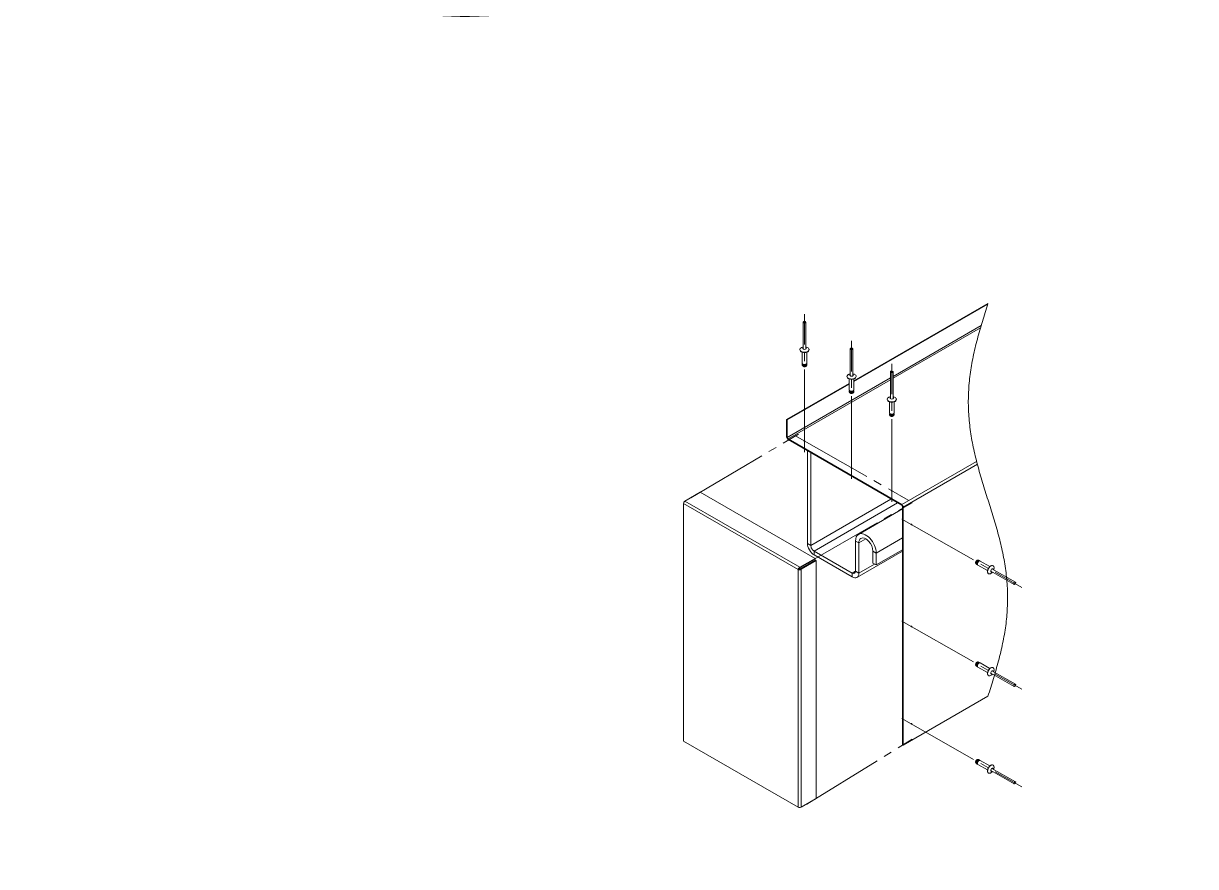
# Model space of a CAD drawing. Header units: millimetres. Extents: x 0 to 3360, y 0 to 297.
# Drawn here: x 2934.7 to 3147.3, y 0 to 153 of the extents above; entities that cross this region are included whole.
import ezdxf

# ---------------------------------------------------------------- set-up
doc = ezdxf.new("R2010")
doc.units = ezdxf.units.MM
for name, pattern in [('K5LT_AXLED', [19.5, 15, -1.5, 1.5, -1.5]), ('K5LT_THIN', [0]), ('K5LT_THIN_INCLUDED_TO_HATCHING', [0])]:
    doc.linetypes.add(name, pattern=pattern)
doc.layers.add('Системный слой', color=7, linetype='Continuous')

# ---------------------------------------------------------------- blocks, each defined once
blk = doc.blocks.new('U597')
at = {"layer": 'Системный слой', "color": 7, "linetype": 'K5LT_THIN_INCLUDED_TO_HATCHING', "lineweight": 18}
for p, q in [((3057.47, 67.91), (3054.72, 66.32)), ((3078.31, 55.88), (3057.47, 67.91)), ((3054.47, 65.88), (3054.47, 22.78)), ((3075.56, 54.29), (3078.31, 55.88)), ((3075.56, 54.17), (3078.31, 55.76)), ((3075.66, 53.99), (3078.41, 55.58)), ((3075.77, 53.93), (3078.52, 55.52)), ((3078.31, 55.88), (3078.31, 55.76)), ((3078.52, 55.52), (3078.41, 55.58)), ((3078.52, 12.37), (3078.52, 55.52)), ((3075.36, 53.94), (3075.26, 53.88)), ((3075.56, 54.29), (3075.56, 54.17)), ((3075.77, 53.93), (3075.66, 53.99)), ((3054.47, 22.78), (3075.26, 10.78)), ((3075.77, 10.78), (3078.52, 12.37))]:
    blk.add_line(p, q, dxfattribs=at)
at = {"layer": 'Системный слой', "color": 7, "linetype": 'K5LT_THIN', "lineweight": 18}
for p, q in [((3075.56, 54.29), (3054.72, 66.32)), ((3075.26, 53.88), (3054.47, 65.88)), ((3075.26, 10.78), (3075.26, 53.88)), ((3075.77, 10.78), (3075.77, 53.93))]:
    blk.add_line(p, q, dxfattribs=at)
at = {"layer": 'Системный слой', "color": 7, "linetype": 'K5LT_THIN_INCLUDED_TO_HATCHING', "lineweight": 18}
for centre, major_axis in [((3054.72, 66.03), (-0.181, -0.313)), ((3075.51, 10.93), (0.361, 0))]:
    blk.add_ellipse(centre, major_axis=major_axis, ratio=0.57735, start_param=3.926991, end_param=5.497787, dxfattribs=at)
for points, knots in [([(3075.56, 54.29), (3075.54, 54.29), (3075.52, 54.27), (3075.48, 54.25), (3075.45, 54.22), (3075.41, 54.19), (3075.38, 54.16), (3075.35, 54.12), (3075.33, 54.08), (3075.31, 54.04), (3075.29, 54), (3075.27, 53.96), (3075.26, 53.92), (3075.26, 53.89), (3075.26, 53.88)], [0, 0, 0, 0, 1.444381, 2.478994, 3.719783, 4.956406, 6.186573, 7.405934, 8.633938, 9.874971, 11.142045, 12.400584, 13.525111, 15, 15, 15, 15]), ([(3075.26, 53.88), (3075.27, 53.87), (3075.29, 53.86), (3075.33, 53.85), (3075.37, 53.84), (3075.42, 53.84), (3075.46, 53.84), (3075.51, 53.84), (3075.55, 53.85), (3075.6, 53.85), (3075.65, 53.87), (3075.69, 53.88), (3075.73, 53.9), (3075.75, 53.92), (3075.77, 53.93)], [0, 0, 0, 0, 1.444381, 2.478994, 3.719783, 4.956406, 6.186573, 7.405934, 8.633938, 9.874971, 11.142045, 12.400584, 13.525111, 15, 15, 15, 15]), ([(3075.56, 54.17), (3075.54, 54.17), (3075.53, 54.16), (3075.5, 54.14), (3075.48, 54.12), (3075.45, 54.1), (3075.43, 54.07), (3075.4, 54.04), (3075.38, 54.01), (3075.37, 53.97), (3075.36, 53.95), (3075.36, 53.94)], [0, 0, 0, 0, 1.457306, 2.103061, 3.391556, 4.816383, 5.723011, 7.393267, 8.831841, 10.330033, 12, 12, 12, 12]), ([(3075.36, 53.94), (3075.37, 53.93), (3075.39, 53.93), (3075.41, 53.92), (3075.44, 53.92), (3075.47, 53.92), (3075.51, 53.93), (3075.55, 53.93), (3075.59, 53.95), (3075.63, 53.96), (3075.65, 53.98), (3075.66, 53.99)], [0, 0, 0, 0, 1.457306, 2.103061, 3.391556, 4.816383, 5.723011, 7.393267, 8.831841, 10.330033, 12, 12, 12, 12])]:
    blk.add_open_spline(points, degree=3, knots=knots, dxfattribs=at)
blk = doc.blocks.new('U599')
at = {"layer": 'Системный слой', "color": 7, "linetype": 'K5LT_THIN_INCLUDED_TO_HATCHING', "lineweight": 18}
for p, q in [((3109.53, 101.7), (3109.66, 102.1)), ((3109.66, 102.1), (3109.69, 102.18)), ((3108.91, 99.7), (3109.04, 100.1)), ((3109.04, 100.1), (3109.16, 100.5)), ((3109.16, 100.5), (3109.28, 100.9)), ((3109.28, 100.9), (3109.41, 101.3)), ((3109.41, 101.3), (3109.53, 101.7)), ((3108.31, 97.7), (3108.43, 98.1)), ((3108.43, 98.1), (3108.55, 98.5)), ((3108.55, 98.5), (3108.67, 98.9)), ((3108.67, 98.9), (3108.79, 99.3)), ((3108.79, 99.3), (3108.91, 99.7)), ((3107.65, 95.3), (3107.76, 95.7)), ((3107.76, 95.7), (3107.87, 96.1)), ((3107.87, 96.1), (3107.97, 96.5)), ((3107.97, 96.5), (3108.09, 96.9)), ((3108.09, 96.9), (3108.2, 97.3)), ((3108.2, 97.3), (3108.31, 97.7)), ((3107.17, 93.3), (3107.26, 93.7)), ((3107.26, 93.7), (3107.36, 94.1)), ((3107.36, 94.1), (3107.45, 94.5)), ((3107.45, 94.5), (3107.55, 94.9)), ((3107.55, 94.9), (3107.65, 95.3)), ((3106.77, 91.3), (3106.84, 91.7)), ((3106.84, 91.7), (3106.92, 92.1)), ((3106.92, 92.1), (3107, 92.5)), ((3107, 92.5), (3107.08, 92.9)), ((3107.08, 92.9), (3107.17, 93.3)), ((3106.45, 89.3), (3106.51, 89.7)), ((3106.51, 89.7), (3106.57, 90.1)), ((3106.57, 90.1), (3106.63, 90.5)), ((3106.63, 90.5), (3106.7, 90.9)), ((3106.7, 90.9), (3106.77, 91.3)), ((3106.21, 86.9), (3106.24, 87.3)), ((3106.24, 87.3), (3106.28, 87.7)), ((3106.28, 87.7), (3106.31, 88.1)), ((3106.31, 88.1), (3106.36, 88.5)), ((3106.36, 88.5), (3106.4, 88.9)), ((3106.4, 88.9), (3106.45, 89.3)), ((3106.13, 85.3), (3106.15, 85.7)), ((3106.13, 84.9), (3106.13, 85.3)), ((3106.15, 85.7), (3106.16, 86.1)), ((3106.16, 86.1), (3106.19, 86.5)), ((3106.19, 86.5), (3106.21, 86.9)), ((3106.12, 84.5), (3106.13, 84.9)), ((3106.12, 84.1), (3106.12, 84.5)), ((3106.13, 83.7), (3106.12, 84.1)), ((3106.14, 83.3), (3106.13, 83.7)), ((3106.15, 82.9), (3106.14, 83.3)), ((3106.17, 82.5), (3106.15, 82.9)), ((3106.19, 82.1), (3106.17, 82.5)), ((3106.22, 81.7), (3106.19, 82.1)), ((3106.25, 81.3), (3106.22, 81.7)), ((3106.29, 80.9), (3106.25, 81.3)), ((3106.33, 80.5), (3106.29, 80.9)), ((3106.37, 80.1), (3106.33, 80.5)), ((3106.42, 79.7), (3106.37, 80.1)), ((3106.47, 79.3), (3106.42, 79.7)), ((3106.53, 78.9), (3106.47, 79.3)), ((3106.59, 78.5), (3106.53, 78.9)), ((3106.65, 78.1), (3106.59, 78.5)), ((3106.72, 77.7), (3106.65, 78.1)), ((3106.79, 77.3), (3106.72, 77.7)), ((3106.87, 76.9), (3106.79, 77.3)), ((3106.94, 76.5), (3106.87, 76.9)), ((3107.03, 76.1), (3106.94, 76.5)), ((3107.11, 75.7), (3107.03, 76.1)), ((3107.2, 75.3), (3107.11, 75.7)), ((3107.29, 74.9), (3107.2, 75.3)), ((3107.39, 74.5), (3107.29, 74.9)), ((3107.48, 74.1), (3107.39, 74.5)), ((3107.58, 73.7), (3107.48, 74.1)), ((3107.69, 73.3), (3107.58, 73.7)), ((3107.79, 72.9), (3107.69, 73.3)), ((3107.9, 72.5), (3107.79, 72.9)), ((3108.01, 72.1), (3107.9, 72.5)), ((3108.12, 71.7), (3108.01, 72.1)), ((3108.23, 71.3), (3108.12, 71.7)), ((3108.35, 70.9), (3108.23, 71.3)), ((3108.47, 70.5), (3108.35, 70.9)), ((3108.59, 70.1), (3108.47, 70.5)), ((3108.71, 69.7), (3108.59, 70.1)), ((3108.83, 69.3), (3108.71, 69.7)), ((3108.95, 68.9), (3108.83, 69.3)), ((3109.07, 68.5), (3108.95, 68.9)), ((3109.2, 68.1), (3109.07, 68.5)), ((3109.32, 67.7), (3109.2, 68.1)), ((3109.45, 67.3), (3109.32, 67.7)), ((3109.57, 66.9), (3109.45, 67.3)), ((3109.7, 66.5), (3109.57, 66.9)), ((3109.83, 66.1), (3109.7, 66.5)), ((3109.95, 65.7), (3109.83, 66.1)), ((3110.08, 65.3), (3109.95, 65.7)), ((3110.2, 64.9), (3110.08, 65.3)), ((3110.32, 64.5), (3110.2, 64.9)), ((3110.45, 64.1), (3110.32, 64.5)), ((3110.57, 63.7), (3110.45, 64.1)), ((3110.69, 63.3), (3110.57, 63.7)), ((3110.81, 62.9), (3110.69, 63.3)), ((3110.93, 62.5), (3110.81, 62.9)), ((3111.05, 62.1), (3110.93, 62.5)), ((3111.16, 61.7), (3111.05, 62.1)), ((3111.28, 61.3), (3111.16, 61.7)), ((3111.39, 60.9), (3111.28, 61.3)), ((3111.5, 60.5), (3111.39, 60.9)), ((3111.6, 60.1), (3111.5, 60.5)), ((3111.71, 59.7), (3111.6, 60.1)), ((3111.81, 59.3), (3111.71, 59.7)), ((3111.91, 58.9), (3111.81, 59.3)), ((3112.01, 58.5), (3111.91, 58.9)), ((3112.1, 58.1), (3112.01, 58.5)), ((3112.19, 57.7), (3112.1, 58.1)), ((3112.28, 57.3), (3112.19, 57.7)), ((3112.36, 56.9), (3112.28, 57.3)), ((3112.44, 56.5), (3112.36, 56.9)), ((3112.52, 56.1), (3112.44, 56.5)), ((3112.6, 55.7), (3112.52, 56.1)), ((3112.67, 55.3), (3112.6, 55.7)), ((3112.73, 54.9), (3112.67, 55.3)), ((3112.8, 54.5), (3112.73, 54.9)), ((3112.86, 54.1), (3112.8, 54.5)), ((3112.91, 53.7), (3112.86, 54.1)), ((3112.96, 53.3), (3112.91, 53.7)), ((3113.01, 52.9), (3112.96, 53.3)), ((3113.05, 52.5), (3113.01, 52.9)), ((3113.09, 52.1), (3113.05, 52.5)), ((3113.13, 51.7), (3113.09, 52.1)), ((3113.16, 51.3), (3113.13, 51.7)), ((3113.18, 50.9), (3113.16, 51.3)), ((3113.21, 50.5), (3113.18, 50.9)), ((3113.22, 50.1), (3113.21, 50.5)), ((3113.24, 49.7), (3113.22, 50.1)), ((3113.25, 49.3), (3113.24, 49.7)), ((3113.25, 48.9), (3113.25, 49.3)), ((3113.18, 46.5), (3113.2, 46.9)), ((3113.2, 46.9), (3113.22, 47.3)), ((3113.22, 47.3), (3113.24, 47.7)), ((3113.24, 47.7), (3113.25, 48.1)), ((3113.25, 48.5), (3113.25, 48.9)), ((3113.25, 48.1), (3113.25, 48.5)), ((3113.01, 44.5), (3113.05, 44.9)), ((3113.05, 44.9), (3113.09, 45.3)), ((3113.09, 45.3), (3113.12, 45.7)), ((3113.12, 45.7), (3113.16, 46.1)), ((3113.16, 46.1), (3113.18, 46.5)), ((3112.73, 42.5), (3112.79, 42.9)), ((3112.79, 42.9), (3112.85, 43.3)), ((3112.85, 43.3), (3112.91, 43.7)), ((3112.91, 43.7), (3112.96, 44.1)), ((3112.96, 44.1), (3113.01, 44.5)), ((3112.27, 40.1), (3112.35, 40.5)), ((3112.35, 40.5), (3112.44, 40.9)), ((3112.44, 40.9), (3112.51, 41.3)), ((3112.51, 41.3), (3112.59, 41.7)), ((3112.59, 41.7), (3112.66, 42.1)), ((3112.66, 42.1), (3112.73, 42.5)), ((3111.8, 38.1), (3111.9, 38.5)), ((3111.9, 38.5), (3112, 38.9)), ((3112, 38.9), (3112.09, 39.3)), ((3112.09, 39.3), (3112.18, 39.7)), ((3112.18, 39.7), (3112.27, 40.1)), ((3111.26, 36.1), (3111.37, 36.5)), ((3111.37, 36.5), (3111.48, 36.9)), ((3111.48, 36.9), (3111.59, 37.3)), ((3111.59, 37.3), (3111.7, 37.7)), ((3111.7, 37.7), (3111.8, 38.1)), ((3110.56, 33.7), (3110.68, 34.1)), ((3110.68, 34.1), (3110.8, 34.5)), ((3110.8, 34.5), (3110.92, 34.9)), ((3110.92, 34.9), (3111.03, 35.3)), ((3111.03, 35.3), (3111.15, 35.7)), ((3111.15, 35.7), (3111.26, 36.1)), ((3109.94, 31.7), (3110.06, 32.1)), ((3110.06, 32.1), (3110.19, 32.5)), ((3110.19, 32.5), (3110.31, 32.9)), ((3110.31, 32.9), (3110.43, 33.3)), ((3110.43, 33.3), (3110.56, 33.7)), ((3109.69, 30.9), (3109.81, 31.3)), ((3109.81, 31.3), (3109.94, 31.7))]:
    blk.add_line(p, q, dxfattribs=at)
blk = doc.blocks.new('U598')
at = {"layer": 'Системный слой', "color": 7, "linetype": 'K5LT_THIN_INCLUDED_TO_HATCHING', "lineweight": 18}
for p, q in [((3085.36, 88.14), (3109.69, 102.18)), ((3085.36, 88.02), (3109.64, 102.03)), ((3073.15, 81.09), (3084.51, 87.65)), ((3073.26, 81.03), (3084.51, 87.53)), ((3073.15, 77.91), (3073.15, 81.09)), ((3073.15, 81.09), (3073.26, 81.03)), ((3073.26, 77.85), (3073.26, 81.03)), ((3094.04, 65.67), (3073.41, 77.59)), ((3094.04, 65.55), (3073.41, 77.47)), ((3094.19, 22.07), (3094.19, 65.29)), ((3094.3, 22.01), (3094.3, 65.23)), ((3094.3, 22.01), (3109.69, 30.9)), ((3094.3, 22.01), (3094.19, 22.07))]:
    blk.add_line(p, q, dxfattribs=at)
at = {"layer": 'Системный слой', "color": 7, "linetype": 'K5LT_THIN', "lineweight": 18}
for p, q in [((3092.47, 88.94), (3108.45, 98.17)), ((3092.47, 88.59), (3108.33, 97.75)), ((3073.26, 77.85), (3092, 88.67)), ((3073.41, 77.59), (3092, 88.32)), ((3073.15, 77.91), (3073.26, 77.85)), ((3073.41, 77.59), (3073.41, 77.47)), ((3094.04, 65.67), (3107.63, 73.52)), ((3094.3, 65.23), (3107.76, 73)), ((3094.04, 65.55), (3094.04, 65.67)), ((3094.3, 65.23), (3094.19, 65.29))]:
    blk.add_line(p, q, dxfattribs=at)
at = {"layer": 'Системный слой', "color": 7, "linetype": 'K5LT_THIN_INCLUDED_TO_HATCHING', "lineweight": 18}
for centre, major_axis, start_param, end_param in [((3073.41, 77.76), (0.181, -0.313), 3.926991, 5.497787), ((3073.41, 77.76), (0.106, -0.184), 3.926991, 5.497787), ((3094.04, 65.38), (0.181, -0.313), 0.785398, 2.356194), ((3094.04, 65.38), (0.106, -0.184), 0.785398, 2.356194)]:
    blk.add_ellipse(centre, major_axis=major_axis, ratio=0.57735, start_param=start_param, end_param=end_param, dxfattribs=at)
at = {"layer": 'Системный слой'}
blk.add_blockref('U599', (0, 0), dxfattribs=at)
blk = doc.blocks.new('U601')
at = {"layer": 'Системный слой', "color": 7, "linetype": 'K5LT_THIN_INCLUDED_TO_HATCHING', "lineweight": 18}
for p, q in [((3076.17, 98.79), (3076.17, 93.89)), ((3076.64, 98.79), (3076.64, 93.89)), ((3075.58, 93.79), (3075.58, 93.75)), ((3077.24, 93.79), (3077.24, 93.75)), ((3075.98, 93.34), (3075.98, 91.32)), ((3076.83, 93.34), (3076.83, 91.32)), ((3075.98, 91.15), (3075.98, 91.06)), ((3076.83, 91.15), (3076.83, 91.06))]:
    blk.add_line(p, q, dxfattribs=at)
for start, end in [(100.8741, 114.4301), (65.5699, 79.1259)]:
    blk.add_arc((3076.41, 93.04), 1.24, start, end, dxfattribs=at)
for centre, major_axis, start_param, end_param in [((3076.41, 98.79), (-0.234, 0), 5.497787, 6.283185), ((3076.41, 98.79), (-0.234, 0), 0, 3.141593), ((3076.41, 98.79), (-0.234, 0), 3.141593, 5.497787), ((3076.41, 93.79), (-0.829, 0), 5.497787, 6.283185), ((3076.41, 93.79), (-0.829, 0), 0, 3.141593), ((3076.41, 93.75), (-0.829, 0), 0, 3.141593), ((3076.41, 93.79), (-0.829, 0), -0.904161, -0.785398), ((3076.41, 94.01), (-0.319, 0), 5.535601, 6.283185), ((3076.41, 94.01), (-0.319, 0), 0, 3.141593), ((3076.41, 94.01), (-0.319, 0), 3.141593, 3.889177), ((3076.41, 93.79), (-0.829, 0), 3.141593, 4.045754), ((3076.41, 91.32), (-0.425, 0), 0, 3.141593)]:
    blk.add_ellipse(centre, major_axis=major_axis, ratio=0.57735, start_param=start_param, end_param=end_param, dxfattribs=at)
at = {"layer": 'Системный слой', "color": 7, "linetype": 'K5LT_THIN', "lineweight": 18}
for centre, major_axis, start_param, end_param in [((3076.41, 91.15), (-0.425, 0), 0, 3.141593), ((3076.41, 91.06), (-0.425, 0), 0, 3.141593), ((3076.41, 91.24), (-0.319, 0), 0.630137, 2.511455)]:
    blk.add_ellipse(centre, major_axis=major_axis, ratio=0.57735, start_param=start_param, end_param=end_param, dxfattribs=at)
at = {"layer": 'Системный слой', "color": 7, "linetype": 'K5LT_THIN_INCLUDED_TO_HATCHING', "lineweight": 18}
for points, knots in [([(3076.01, 91.25), (3076, 91.24), (3075.99, 91.22), (3075.99, 91.19), (3075.98, 91.17), (3075.98, 91.15)], [0, 0, 0, 0, 1.695149, 3.193439, 6, 6, 6, 6]), ([(3076.83, 91.06), (3076.83, 91.05), (3076.83, 91.02), (3076.83, 90.99), (3076.81, 90.95), (3076.8, 90.91), (3076.78, 90.88), (3076.76, 90.84), (3076.73, 90.81), (3076.71, 90.79), (3076.68, 90.76), (3076.64, 90.74), (3076.58, 90.71), (3076.5, 90.69), (3076.42, 90.68), (3076.37, 90.68), (3076.34, 90.69), (3076.29, 90.7), (3076.25, 90.71), (3076.21, 90.73), (3076.18, 90.74), (3076.16, 90.75), (3076.13, 90.77), (3076.1, 90.8), (3076.08, 90.82), (3076.06, 90.84), (3076.04, 90.87), (3076.02, 90.91), (3076, 90.94), (3075.99, 90.98), (3075.98, 91.02), (3075.98, 91.05), (3075.98, 91.06)], [0, 0, 0, 0, 1.025966, 2.051173, 3.075696, 4.0987, 5.119111, 6.135193, 7.144569, 8.144206, 9.13076, 10.101272, 11.054039, 14.723992, 16.550113, 17.487815, 18.404681, 19.226073, 21.039571, 21.874152, 22.536722, 23.317767, 24.279016, 25.240266, 26.094152, 26.730662, 27.738905, 28.754142, 29.773945, 30.796559, 31.820818, 33, 33, 33, 33]), ([(3076.81, 91.25), (3076.81, 91.24), (3076.82, 91.23), (3076.83, 91.21), (3076.83, 91.18), (3076.83, 91.16), (3076.83, 91.15)], [0, 0, 0, 0, 0.900769, 2.679798, 4.410277, 7, 7, 7, 7])]:
    blk.add_open_spline(points, degree=3, knots=knots, dxfattribs=at)
blk = doc.blocks.new('U600')
at = {"layer": 'Системный слой', "color": 30, "linetype": 'K5LT_AXLED', "lineweight": 18, "true_color": 0xff8000}
blk.add_line((3076.41, 75.19), (3076.41, 100.24), dxfattribs=at)
at = {"layer": 'Системный слой'}
blk.add_point((3076.41, 77.19), dxfattribs=at)
blk.add_blockref('U601', (0, 0), dxfattribs=at)
blk = doc.blocks.new('U603')
at = {"layer": 'Системный слой', "color": 7, "linetype": 'K5LT_THIN_INCLUDED_TO_HATCHING', "lineweight": 18}
for p, q in [((3084.71, 93.93), (3084.71, 89.03)), ((3085.17, 93.93), (3085.17, 89.03)), ((3084.11, 88.93), (3084.11, 88.9)), ((3084.51, 88.48), (3084.51, 86.47)), ((3085.36, 88.48), (3085.36, 86.47)), ((3085.77, 88.93), (3085.77, 88.9)), ((3084.51, 86.29), (3084.51, 86.21)), ((3085.36, 86.29), (3085.36, 86.21))]:
    blk.add_line(p, q, dxfattribs=at)
for start, end in [(100.8741, 114.4301), (65.5699, 79.1259)]:
    blk.add_arc((3084.94, 88.18), 1.24, start, end, dxfattribs=at)
for centre, major_axis, start_param, end_param in [((3084.94, 93.93), (-0.234, 0), 5.497787, 6.283185), ((3084.94, 93.93), (-0.234, 0), 0, 3.141593), ((3084.94, 93.93), (-0.234, 0), 3.141593, 5.497787), ((3084.94, 88.93), (-0.829, 0), 5.497787, 6.283185), ((3084.94, 88.93), (-0.829, 0), 0, 3.141593), ((3084.94, 88.9), (-0.829, 0), 0, 3.141593), ((3084.94, 88.93), (-0.829, 0), -0.904161, -0.785398), ((3084.94, 89.16), (-0.319, 0), 5.535601, 6.283185), ((3084.94, 89.16), (-0.319, 0), 0, 3.141593), ((3084.94, 89.16), (-0.319, 0), 3.141593, 3.889177), ((3084.94, 88.93), (-0.829, 0), 3.141593, 4.045754), ((3084.94, 86.47), (-0.425, 0), 0, 3.141593)]:
    blk.add_ellipse(centre, major_axis=major_axis, ratio=0.57735, start_param=start_param, end_param=end_param, dxfattribs=at)
at = {"layer": 'Системный слой', "color": 7, "linetype": 'K5LT_THIN', "lineweight": 18}
for centre, major_axis, start_param, end_param in [((3084.94, 86.29), (-0.425, 0), 0, 3.141593), ((3084.94, 86.21), (-0.425, 0), 0, 3.141593), ((3084.94, 86.38), (-0.319, 0), 0.630137, 2.511455)]:
    blk.add_ellipse(centre, major_axis=major_axis, ratio=0.57735, start_param=start_param, end_param=end_param, dxfattribs=at)
at = {"layer": 'Системный слой', "color": 7, "linetype": 'K5LT_THIN_INCLUDED_TO_HATCHING', "lineweight": 18}
for points, knots in [([(3084.54, 86.39), (3084.53, 86.38), (3084.53, 86.36), (3084.52, 86.33), (3084.51, 86.31), (3084.51, 86.29)], [0, 0, 0, 0, 1.695149, 3.193439, 6, 6, 6, 6]), ([(3085.36, 86.21), (3085.36, 86.19), (3085.36, 86.17), (3085.36, 86.13), (3085.35, 86.09), (3085.33, 86.05), (3085.31, 86.02), (3085.29, 85.99), (3085.27, 85.96), (3085.24, 85.93), (3085.21, 85.91), (3085.18, 85.89), (3085.11, 85.85), (3085.03, 85.83), (3084.95, 85.82), (3084.9, 85.83), (3084.87, 85.83), (3084.82, 85.84), (3084.78, 85.85), (3084.74, 85.87), (3084.71, 85.88), (3084.69, 85.9), (3084.66, 85.92), (3084.63, 85.94), (3084.61, 85.96), (3084.59, 85.99), (3084.57, 86.01), (3084.55, 86.05), (3084.54, 86.08), (3084.52, 86.12), (3084.52, 86.16), (3084.51, 86.19), (3084.51, 86.21)], [0, 0, 0, 0, 1.025966, 2.051173, 3.075696, 4.0987, 5.119111, 6.135193, 7.144569, 8.144206, 9.13076, 10.101272, 11.054039, 14.723992, 16.550113, 17.487815, 18.404681, 19.226073, 21.039571, 21.874152, 22.536722, 23.317767, 24.279016, 25.240266, 26.094152, 26.730662, 27.738905, 28.754142, 29.773945, 30.796559, 31.820818, 33, 33, 33, 33]), ([(3085.34, 86.39), (3085.34, 86.38), (3085.35, 86.37), (3085.36, 86.35), (3085.36, 86.32), (3085.36, 86.3), (3085.36, 86.29)], [0, 0, 0, 0, 0.900769, 2.679798, 4.410277, 7, 7, 7, 7])]:
    blk.add_open_spline(points, degree=3, knots=knots, dxfattribs=at)
blk = doc.blocks.new('U602')
at = {"layer": 'Системный слой', "color": 30, "linetype": 'K5LT_AXLED', "lineweight": 18, "true_color": 0xff8000}
blk.add_line((3084.94, 70.34), (3084.94, 95.38), dxfattribs=at)
at = {"layer": 'Системный слой'}
blk.add_point((3084.94, 72.34), dxfattribs=at)
blk.add_blockref('U603', (0, 0), dxfattribs=at)
blk = doc.blocks.new('U605')
at = {"layer": 'Системный слой', "color": 7, "linetype": 'K5LT_THIN_INCLUDED_TO_HATCHING', "lineweight": 18}
for p, q in [((3092, 89.77), (3092, 84.88)), ((3092.47, 89.77), (3092.47, 84.88)), ((3091.41, 84.78), (3091.41, 84.74)), ((3091.81, 84.33), (3091.81, 82.31)), ((3092.66, 84.33), (3092.66, 82.31)), ((3093.06, 84.78), (3093.06, 84.74)), ((3091.81, 82.14), (3091.81, 82.05)), ((3092.66, 82.14), (3092.66, 82.05))]:
    blk.add_line(p, q, dxfattribs=at)
for start, end in [(100.8741, 114.4301), (65.5699, 79.1259)]:
    blk.add_arc((3092.24, 84.02), 1.24, start, end, dxfattribs=at)
for centre, major_axis, start_param, end_param in [((3092.24, 89.77), (-0.234, 0), 5.497787, 6.283185), ((3092.24, 89.77), (-0.234, 0), 0, 3.141593), ((3092.24, 89.77), (-0.234, 0), 3.141593, 5.497787), ((3092.24, 84.78), (-0.829, 0), 5.497787, 6.283185), ((3092.24, 84.78), (-0.829, 0), -0.904161, -0.785398), ((3092.24, 85), (-0.319, 0), 5.535601, 6.283185), ((3092.24, 85), (-0.319, 0), 3.141593, 3.889177), ((3092.24, 84.78), (-0.829, 0), 3.141593, 4.045754), ((3092.24, 84.78), (-0.829, 0), 0, 3.141593), ((3092.24, 84.74), (-0.829, 0), 0, 3.141593), ((3092.24, 85), (-0.319, 0), 0, 3.141593), ((3092.24, 82.31), (-0.425, 0), 0, 3.141593)]:
    blk.add_ellipse(centre, major_axis=major_axis, ratio=0.57735, start_param=start_param, end_param=end_param, dxfattribs=at)
at = {"layer": 'Системный слой', "color": 7, "linetype": 'K5LT_THIN', "lineweight": 18}
for centre, major_axis, start_param, end_param in [((3092.24, 82.14), (-0.425, 0), 0, 3.141593), ((3092.24, 82.05), (-0.425, 0), 0, 3.141593), ((3092.24, 82.22), (-0.319, 0), 0.630137, 2.511455)]:
    blk.add_ellipse(centre, major_axis=major_axis, ratio=0.57735, start_param=start_param, end_param=end_param, dxfattribs=at)
at = {"layer": 'Системный слой', "color": 7, "linetype": 'K5LT_THIN_INCLUDED_TO_HATCHING', "lineweight": 18}
for points, knots in [([(3091.83, 82.23), (3091.83, 82.22), (3091.82, 82.21), (3091.81, 82.18), (3091.81, 82.15), (3091.81, 82.14)], [0, 0, 0, 0, 1.695149, 3.193439, 6, 6, 6, 6]), ([(3092.66, 82.05), (3092.66, 82.04), (3092.66, 82.01), (3092.65, 81.97), (3092.64, 81.93), (3092.63, 81.9), (3092.61, 81.86), (3092.59, 81.83), (3092.56, 81.8), (3092.53, 81.78), (3092.5, 81.75), (3092.47, 81.73), (3092.41, 81.7), (3092.33, 81.68), (3092.24, 81.67), (3092.2, 81.67), (3092.16, 81.68), (3092.12, 81.68), (3092.07, 81.7), (3092.04, 81.71), (3092.01, 81.73), (3091.98, 81.74), (3091.95, 81.76), (3091.93, 81.78), (3091.91, 81.81), (3091.89, 81.83), (3091.87, 81.86), (3091.85, 81.89), (3091.83, 81.93), (3091.82, 81.97), (3091.81, 82.01), (3091.81, 82.04), (3091.81, 82.05)], [0, 0, 0, 0, 1.025966, 2.051173, 3.075696, 4.0987, 5.119111, 6.135193, 7.144569, 8.144206, 9.13076, 10.101272, 11.054039, 14.723992, 16.550113, 17.487815, 18.404681, 19.226073, 21.039571, 21.874152, 22.536722, 23.317767, 24.279016, 25.240266, 26.094152, 26.730662, 27.738905, 28.754142, 29.773945, 30.796559, 31.820818, 33, 33, 33, 33]), ([(3092.64, 82.23), (3092.64, 82.23), (3092.65, 82.22), (3092.65, 82.2), (3092.66, 82.17), (3092.66, 82.15), (3092.66, 82.14)], [0, 0, 0, 0, 0.900769, 2.679798, 4.410277, 7, 7, 7, 7])]:
    blk.add_open_spline(points, degree=3, knots=knots, dxfattribs=at)
blk = doc.blocks.new('U604')
at = {"layer": 'Системный слой', "color": 30, "linetype": 'K5LT_AXLED', "lineweight": 18, "true_color": 0xff8000}
blk.add_line((3092.24, 66.18), (3092.24, 91.23), dxfattribs=at)
at = {"layer": 'Системный слой'}
blk.add_point((3092.24, 68.18), dxfattribs=at)
blk.add_blockref('U605', (0, 0), dxfattribs=at)
blk = doc.blocks.new('U607')
at = {"layer": 'Системный слой', "color": 7, "linetype": 'K5LT_THIN_INCLUDED_TO_HATCHING', "lineweight": 18}
for p, q in [((3108.13, 55.52), (3108.05, 55.56)), ((3110.03, 54.44), (3108.28, 55.43)), ((3107.7, 54.78), (3107.63, 54.82)), ((3109.61, 53.7), (3107.86, 54.7)), ((3114.44, 51.17), (3110.18, 53.59)), ((3114.67, 51.58), (3110.41, 54)), ((3110.62, 54.57), (3110.59, 54.58)), ((3109.8, 53.13), (3109.77, 53.14))]:
    blk.add_line(p, q, dxfattribs=at)
for start, end in [(305.9102, 319.4662), (341.2144, 354.7705)]:
    blk.add_arc((3109.55, 54.22), 1.24, start, end, dxfattribs=at)
at = {"layer": 'Системный слой', "color": 7, "linetype": 'K5LT_THIN', "lineweight": 18}
for centre, major_axis, start_param, end_param in [((3107.84, 55.19), (0.21, 0.369), 0, 3.141593), ((3107.92, 55.15), (0.21, 0.369), 0, 3.141593), ((3107.99, 55.11), (0.158, 0.277), 0.630137, 2.511455)]:
    blk.add_ellipse(centre, major_axis=major_axis, ratio=0.57735, start_param=start_param, end_param=end_param, dxfattribs=at)
at = {"layer": 'Системный слой', "color": 7, "linetype": 'K5LT_THIN_INCLUDED_TO_HATCHING', "lineweight": 18}
for centre, major_axis, start_param, end_param in [((3108.07, 55.07), (0.21, 0.369), 0, 3.141593), ((3110.18, 53.86), (0.41, 0.72), 0, 3.141593), ((3110.21, 53.85), (0.41, 0.72), 0, 3.141593), ((3110.21, 53.85), (0.41, 0.72), 3.141593, 4.045754), ((3110.4, 53.73), (0.158, 0.277), 0, 3.141593), ((3110.4, 53.73), (0.158, 0.277), 3.141593, 3.889177), ((3110.4, 53.73), (0.158, 0.277), 5.535601, 6.283185), ((3110.21, 53.85), (0.41, 0.72), 5.497787, 6.283185), ((3110.21, 53.85), (0.41, 0.72), -0.904161, -0.785398), ((3114.55, 51.37), (0.116, 0.203), 0, 3.141593), ((3114.55, 51.37), (0.116, 0.203), 3.141593, 5.497787), ((3114.55, 51.37), (0.116, 0.203), 5.497787, 6.283185)]:
    blk.add_ellipse(centre, major_axis=major_axis, ratio=0.57735, start_param=start_param, end_param=end_param, dxfattribs=at)
for points, knots in [([(3107.63, 54.82), (3107.62, 54.83), (3107.6, 54.85), (3107.57, 54.87), (3107.54, 54.9), (3107.51, 54.93), (3107.49, 54.96), (3107.48, 55), (3107.46, 55.03), (3107.45, 55.07), (3107.45, 55.11), (3107.45, 55.15), (3107.45, 55.22), (3107.47, 55.3), (3107.5, 55.37), (3107.53, 55.41), (3107.55, 55.44), (3107.58, 55.48), (3107.61, 55.51), (3107.64, 55.53), (3107.67, 55.55), (3107.7, 55.57), (3107.73, 55.58), (3107.76, 55.59), (3107.79, 55.6), (3107.82, 55.61), (3107.86, 55.61), (3107.89, 55.61), (3107.93, 55.61), (3107.97, 55.6), (3108.01, 55.58), (3108.04, 55.57), (3108.05, 55.56)], [0, 0, 0, 0, 1.025966, 2.051173, 3.075696, 4.0987, 5.119111, 6.135193, 7.144569, 8.144206, 9.13076, 10.101272, 11.054039, 14.723992, 16.550113, 17.487815, 18.404681, 19.226073, 21.039571, 21.874152, 22.536722, 23.317767, 24.279016, 25.240266, 26.094152, 26.730662, 27.738905, 28.754142, 29.773945, 30.796559, 31.820818, 33, 33, 33, 33]), ([(3108.2, 55.45), (3108.19, 55.46), (3108.18, 55.48), (3108.16, 55.5), (3108.14, 55.51), (3108.13, 55.52)], [0, 0, 0, 0, 1.695149, 3.193439, 6, 6, 6, 6]), ([(3107.8, 54.75), (3107.79, 54.75), (3107.78, 54.76), (3107.76, 54.76), (3107.73, 54.77), (3107.72, 54.78), (3107.7, 54.78)], [0, 0, 0, 0, 0.900769, 2.679798, 4.410277, 7, 7, 7, 7])]:
    blk.add_open_spline(points, degree=3, knots=knots, dxfattribs=at)
blk = doc.blocks.new('U606')
at = {"layer": 'Системный слой', "color": 30, "linetype": 'K5LT_AXLED', "lineweight": 18, "true_color": 0xff8000}
blk.add_line((3094.05, 63.05), (3115.81, 50.65), dxfattribs=at)
at = {"layer": 'Системный слой'}
blk.add_point((3095.79, 62.06), dxfattribs=at)
blk.add_blockref('U607', (0, 0), dxfattribs=at)
blk = doc.blocks.new('U609')
at = {"layer": 'Системный слой', "color": 7, "linetype": 'K5LT_THIN_INCLUDED_TO_HATCHING', "lineweight": 18}
for p, q in [((3107.7, 36.29), (3107.63, 36.33)), ((3109.61, 35.2), (3107.86, 36.2)), ((3108.13, 37.03), (3108.05, 37.07)), ((3110.03, 35.94), (3108.28, 36.94)), ((3109.8, 34.63), (3109.77, 34.65)), ((3114.44, 32.67), (3110.18, 35.1)), ((3114.67, 33.08), (3110.41, 35.5)), ((3110.62, 36.07), (3110.59, 36.09))]:
    blk.add_line(p, q, dxfattribs=at)
for start, end in [(305.9102, 319.4662), (341.2144, 354.7705)]:
    blk.add_arc((3109.55, 35.72), 1.24, start, end, dxfattribs=at)
at = {"layer": 'Системный слой', "color": 7, "linetype": 'K5LT_THIN', "lineweight": 18}
for centre, major_axis, start_param, end_param in [((3107.84, 36.7), (0.21, 0.369), 0, 3.141593), ((3107.92, 36.66), (0.21, 0.369), 0, 3.141593), ((3107.99, 36.61), (0.158, 0.277), 0.630137, 2.511455)]:
    blk.add_ellipse(centre, major_axis=major_axis, ratio=0.57735, start_param=start_param, end_param=end_param, dxfattribs=at)
at = {"layer": 'Системный слой', "color": 7, "linetype": 'K5LT_THIN_INCLUDED_TO_HATCHING', "lineweight": 18}
for centre, major_axis, start_param, end_param in [((3108.07, 36.57), (0.21, 0.369), 0, 3.141593), ((3110.18, 35.37), (0.41, 0.72), 0, 3.141593), ((3110.21, 35.35), (0.41, 0.72), 0, 3.141593), ((3110.21, 35.35), (0.41, 0.72), 3.141593, 4.045754), ((3110.4, 35.24), (0.158, 0.277), 0, 3.141593), ((3110.4, 35.24), (0.158, 0.277), 3.141593, 3.889177), ((3110.4, 35.24), (0.158, 0.277), 5.535601, 6.283185), ((3110.21, 35.35), (0.41, 0.72), 5.497787, 6.283185), ((3110.21, 35.35), (0.41, 0.72), -0.904161, -0.785398), ((3114.55, 32.88), (0.116, 0.203), 0, 3.141593), ((3114.55, 32.88), (0.116, 0.203), 3.141593, 5.497787), ((3114.55, 32.88), (0.116, 0.203), 5.497787, 6.283185)]:
    blk.add_ellipse(centre, major_axis=major_axis, ratio=0.57735, start_param=start_param, end_param=end_param, dxfattribs=at)
for points, knots in [([(3107.63, 36.33), (3107.62, 36.34), (3107.6, 36.35), (3107.57, 36.38), (3107.54, 36.4), (3107.51, 36.44), (3107.49, 36.47), (3107.48, 36.5), (3107.46, 36.54), (3107.45, 36.58), (3107.45, 36.61), (3107.45, 36.65), (3107.45, 36.72), (3107.47, 36.8), (3107.5, 36.88), (3107.53, 36.92), (3107.55, 36.95), (3107.58, 36.98), (3107.61, 37.01), (3107.64, 37.04), (3107.67, 37.06), (3107.7, 37.07), (3107.73, 37.09), (3107.76, 37.1), (3107.79, 37.11), (3107.82, 37.11), (3107.86, 37.12), (3107.89, 37.12), (3107.93, 37.11), (3107.97, 37.1), (3108.01, 37.09), (3108.04, 37.08), (3108.05, 37.07)], [0, 0, 0, 0, 1.025966, 2.051173, 3.075696, 4.0987, 5.119111, 6.135193, 7.144569, 8.144206, 9.13076, 10.101272, 11.054039, 14.723992, 16.550113, 17.487815, 18.404681, 19.226073, 21.039571, 21.874152, 22.536722, 23.317767, 24.279016, 25.240266, 26.094152, 26.730662, 27.738905, 28.754142, 29.773945, 30.796559, 31.820818, 33, 33, 33, 33]), ([(3107.8, 36.26), (3107.79, 36.26), (3107.78, 36.26), (3107.76, 36.26), (3107.73, 36.27), (3107.72, 36.28), (3107.7, 36.29)], [0, 0, 0, 0, 0.900769, 2.679798, 4.410277, 7, 7, 7, 7]), ([(3108.2, 36.96), (3108.19, 36.97), (3108.18, 36.98), (3108.16, 37), (3108.14, 37.02), (3108.13, 37.03)], [0, 0, 0, 0, 1.695149, 3.193439, 6, 6, 6, 6])]:
    blk.add_open_spline(points, degree=3, knots=knots, dxfattribs=at)
blk = doc.blocks.new('U608')
at = {"layer": 'Системный слой', "color": 30, "linetype": 'K5LT_AXLED', "lineweight": 18, "true_color": 0xff8000}
blk.add_line((3094.05, 44.55), (3115.81, 32.16), dxfattribs=at)
at = {"layer": 'Системный слой'}
blk.add_point((3095.79, 43.56), dxfattribs=at)
blk.add_blockref('U609', (0, 0), dxfattribs=at)
blk = doc.blocks.new('U611')
at = {"layer": 'Системный слой', "color": 7, "linetype": 'K5LT_THIN_INCLUDED_TO_HATCHING', "lineweight": 18}
for p, q in [((3108.13, 19.34), (3108.05, 19.39)), ((3110.03, 18.26), (3108.28, 19.26)), ((3107.7, 18.6), (3107.63, 18.65)), ((3109.61, 17.52), (3107.86, 18.52)), ((3114.44, 14.99), (3110.18, 17.42)), ((3114.67, 15.4), (3110.41, 17.82)), ((3110.62, 18.39), (3110.59, 18.41)), ((3109.8, 16.95), (3109.77, 16.96))]:
    blk.add_line(p, q, dxfattribs=at)
for start, end in [(305.9102, 319.4662), (341.2144, 354.7705)]:
    blk.add_arc((3109.55, 18.04), 1.24, start, end, dxfattribs=at)
at = {"layer": 'Системный слой', "color": 7, "linetype": 'K5LT_THIN', "lineweight": 18}
for centre, major_axis, start_param, end_param in [((3107.84, 19.02), (0.21, 0.369), 0, 3.141593), ((3107.92, 18.97), (0.21, 0.369), 0, 3.141593), ((3107.99, 18.93), (0.158, 0.277), 0.630137, 2.511455)]:
    blk.add_ellipse(centre, major_axis=major_axis, ratio=0.57735, start_param=start_param, end_param=end_param, dxfattribs=at)
at = {"layer": 'Системный слой', "color": 7, "linetype": 'K5LT_THIN_INCLUDED_TO_HATCHING', "lineweight": 18}
for centre, major_axis, start_param, end_param in [((3108.07, 18.89), (0.21, 0.369), 0, 3.141593), ((3110.18, 17.69), (0.41, 0.72), 0, 3.141593), ((3110.21, 17.67), (0.41, 0.72), 0, 3.141593), ((3110.21, 17.67), (0.41, 0.72), 3.141593, 4.045754), ((3110.4, 17.56), (0.158, 0.277), 0, 3.141593), ((3110.4, 17.56), (0.158, 0.277), 3.141593, 3.889177), ((3110.4, 17.56), (0.158, 0.277), 5.535601, 6.283185), ((3110.21, 17.67), (0.41, 0.72), 5.497787, 6.283185), ((3110.21, 17.67), (0.41, 0.72), -0.904161, -0.785398), ((3114.55, 15.19), (0.116, 0.203), 0, 3.141593), ((3114.55, 15.19), (0.116, 0.203), 3.141593, 5.497787), ((3114.55, 15.19), (0.116, 0.203), 5.497787, 6.283185)]:
    blk.add_ellipse(centre, major_axis=major_axis, ratio=0.57735, start_param=start_param, end_param=end_param, dxfattribs=at)
for points, knots in [([(3107.63, 18.65), (3107.62, 18.65), (3107.6, 18.67), (3107.57, 18.69), (3107.54, 18.72), (3107.51, 18.75), (3107.49, 18.79), (3107.48, 18.82), (3107.46, 18.86), (3107.45, 18.89), (3107.45, 18.93), (3107.45, 18.97), (3107.45, 19.04), (3107.47, 19.12), (3107.5, 19.2), (3107.53, 19.24), (3107.55, 19.27), (3107.58, 19.3), (3107.61, 19.33), (3107.64, 19.36), (3107.67, 19.37), (3107.7, 19.39), (3107.73, 19.4), (3107.76, 19.42), (3107.79, 19.42), (3107.82, 19.43), (3107.86, 19.43), (3107.89, 19.43), (3107.93, 19.43), (3107.97, 19.42), (3108.01, 19.41), (3108.04, 19.39), (3108.05, 19.39)], [0, 0, 0, 0, 1.025966, 2.051173, 3.075696, 4.0987, 5.119111, 6.135193, 7.144569, 8.144206, 9.13076, 10.101272, 11.054039, 14.723992, 16.550113, 17.487815, 18.404681, 19.226073, 21.039571, 21.874152, 22.536722, 23.317767, 24.279016, 25.240266, 26.094152, 26.730662, 27.738905, 28.754142, 29.773945, 30.796559, 31.820818, 33, 33, 33, 33]), ([(3108.2, 19.28), (3108.19, 19.28), (3108.18, 19.3), (3108.16, 19.32), (3108.14, 19.34), (3108.13, 19.34)], [0, 0, 0, 0, 1.695149, 3.193439, 6, 6, 6, 6]), ([(3107.8, 18.58), (3107.79, 18.58), (3107.78, 18.58), (3107.76, 18.58), (3107.73, 18.59), (3107.72, 18.6), (3107.7, 18.6)], [0, 0, 0, 0, 0.900769, 2.679798, 4.410277, 7, 7, 7, 7])]:
    blk.add_open_spline(points, degree=3, knots=knots, dxfattribs=at)
blk = doc.blocks.new('U610')
at = {"layer": 'Системный слой', "color": 30, "linetype": 'K5LT_AXLED', "lineweight": 18, "true_color": 0xff8000}
blk.add_line((3094.05, 26.87), (3115.81, 14.47), dxfattribs=at)
at = {"layer": 'Системный слой'}
blk.add_point((3095.79, 25.88), dxfattribs=at)
blk.add_blockref('U611', (0, 0), dxfattribs=at)

msp = doc.modelspace()

# ---------------------------------------------------------------- linework, layer by layer
at = {"layer": 'Системный слой', "color": 30, "linetype": 'K5LT_AXLED', "lineweight": 18, "true_color": 0xff8000}
for p, q in [((3055.75245, 66.89009), (3075.30711, 78.46802)), ((3074.67127, 78.18425), (3095.21007, 66.48827)), ((3076.57174, 54.88507), (3095.92807, 66.00593)), ((3076.81388, 11.31946), (3095.95004, 23.09025))]:
    msp.add_line(p, q, dxfattribs=at)
at = {"layer": 'Системный слой', "color": 7, "linetype": 'K5LT_THIN_INCLUDED_TO_HATCHING', "lineweight": 18}
for p, q in [((3076.93656, 58.62543), (3076.93656, 75.42828)), ((3077.53782, 58.2783), (3077.53782, 75.08114)), ((3086.20511, 60.27576), (3094.1939, 64.8881)), ((3085.65478, 59.05935), (3085.65478, 53.59196)), ((3086.25604, 58.71222), (3086.25604, 53.24483)), ((3094.1939, 57.48062), (3089.41264, 54.72016)), ((3085.05353, 53.24483), (3078.13907, 57.23689)), ((3085.05353, 52.55056), (3078.13907, 56.54262)), ((3085.90383, 52.46633), (3094.1939, 57.2526)), ((3088.81138, 55.06729), (3088.81138, 57.23689)), ((3089.41264, 54.72016), (3089.41264, 56.88976)), ((3088.81138, 55.06729), (3089.41264, 54.72016))]:
    msp.add_line(p, q, dxfattribs=at)
at = {"layer": 'Системный слой', "color": 7, "linetype": 'K5LT_THIN', "lineweight": 18}
for p, q in [((3092.08951, 66.67972), (3077.53782, 58.2783)), ((3093.29202, 65.98545), (3078.13907, 57.23689)), ((3094.1939, 59.65022), (3089.41264, 56.88976)), ((3077.53782, 58.2783), (3076.93656, 58.62543)), ((3085.65478, 59.05935), (3086.25604, 58.71222)), ((3087.53371, 59.44988), (3086.25604, 58.71222)), ((3078.13907, 56.54262), (3078.13907, 57.23689)), ((3088.81138, 57.23689), (3089.41264, 56.88976)), ((3085.65478, 53.59196), (3085.05353, 53.24483)), ((3085.05353, 53.24483), (3085.05353, 52.55056)), ((3086.25604, 53.24483), (3085.65478, 53.59196)), ((3089.11201, 54.89372), (3086.25604, 53.24483))]:
    msp.add_line(p, q, dxfattribs=at)
at = {"layer": 'Системный слой', "color": 7, "linetype": 'K5LT_THIN_INCLUDED_TO_HATCHING', "lineweight": 18}
for centre, major_axis, start_param, end_param in [((3087.53371, 57.97455), (1.3286, -2.30121), 3.141592654, 3.926990817), ((3087.53371, 57.97455), (1.3286, -2.30121), 0.785398163, 3.141592654), ((3087.53371, 57.97455), (0.90345, -1.56482), 0.785398163, 3.141592654), ((3078.13907, 57.93116), (0.85031, -1.47277), 3.926990817, 5.497787144), ((3078.13907, 57.93116), (0.42515, -0.73639), 3.926990817, 5.497787144), ((3087.53371, 57.97455), (0.90345, -1.56482), 3.141592654, 3.926990817), ((3085.05353, 53.9391), (0.42515, -0.73639), 5.497787144, 6.283185307), ((3085.05353, 53.9391), (0.42515, -0.73639), 0, 0.785398163), ((3085.05353, 53.9391), (0.85031, -1.47277), 0, 0.785398163), ((3085.05353, 53.9391), (0.85031, -1.47277), 5.497787144, 6.283185307)]:
    msp.add_ellipse(centre, major_axis=major_axis, ratio=0.577350269, start_param=start_param, end_param=end_param, dxfattribs=at)
msp.add_open_spline([(3012.65885, 216.04449), (3019.58805, 228.57958), (3029.109, 241.52877), (3040.57895, 249.04579), (3053.92148, 257.79005), (3074.18927, 263.32095), (3089.38831, 261.1376), (3106.65709, 258.65694), (3132.9746, 245.23784), (3137.04799, 229.63096), (3139.56943, 219.97026), (3134.72341, 205.88587), (3131.03314, 194.78108), (3128.61664, 187.50929), (3127.68922, 176.7026), (3121.61561, 173.62417), (3118.32426, 171.95593), (3113.3116, 172.5976), (3109.15629, 172.12046), (3071.58491, 167.80618), (2998.21552, 138.86001), (2995.90259, 165.08561), (2995.07937, 174.41987), (3001.64344, 191.59177), (3006.90091, 203.94634), (3008.64508, 208.04499), (3010.51113, 212.15921), (3012.65885, 216.04449)], degree=3, knots=[0, 0, 0, 0, 1, 1, 1, 2, 2, 2, 3, 3, 3, 4, 4, 4, 5, 5, 5, 6, 6, 6, 7, 7, 7, 8, 8, 8, 9, 9, 9, 9], dxfattribs=at)

# ---------------------------------------------------------------- block references
at = {"layer": 'Системный слой'}
for name in ['U598', 'U600', 'U602', 'U604', 'U597', 'U606', 'U608', 'U610']:
    msp.add_blockref(name, (0, 0), dxfattribs=at)

doc.saveas('drawing.dxf')
